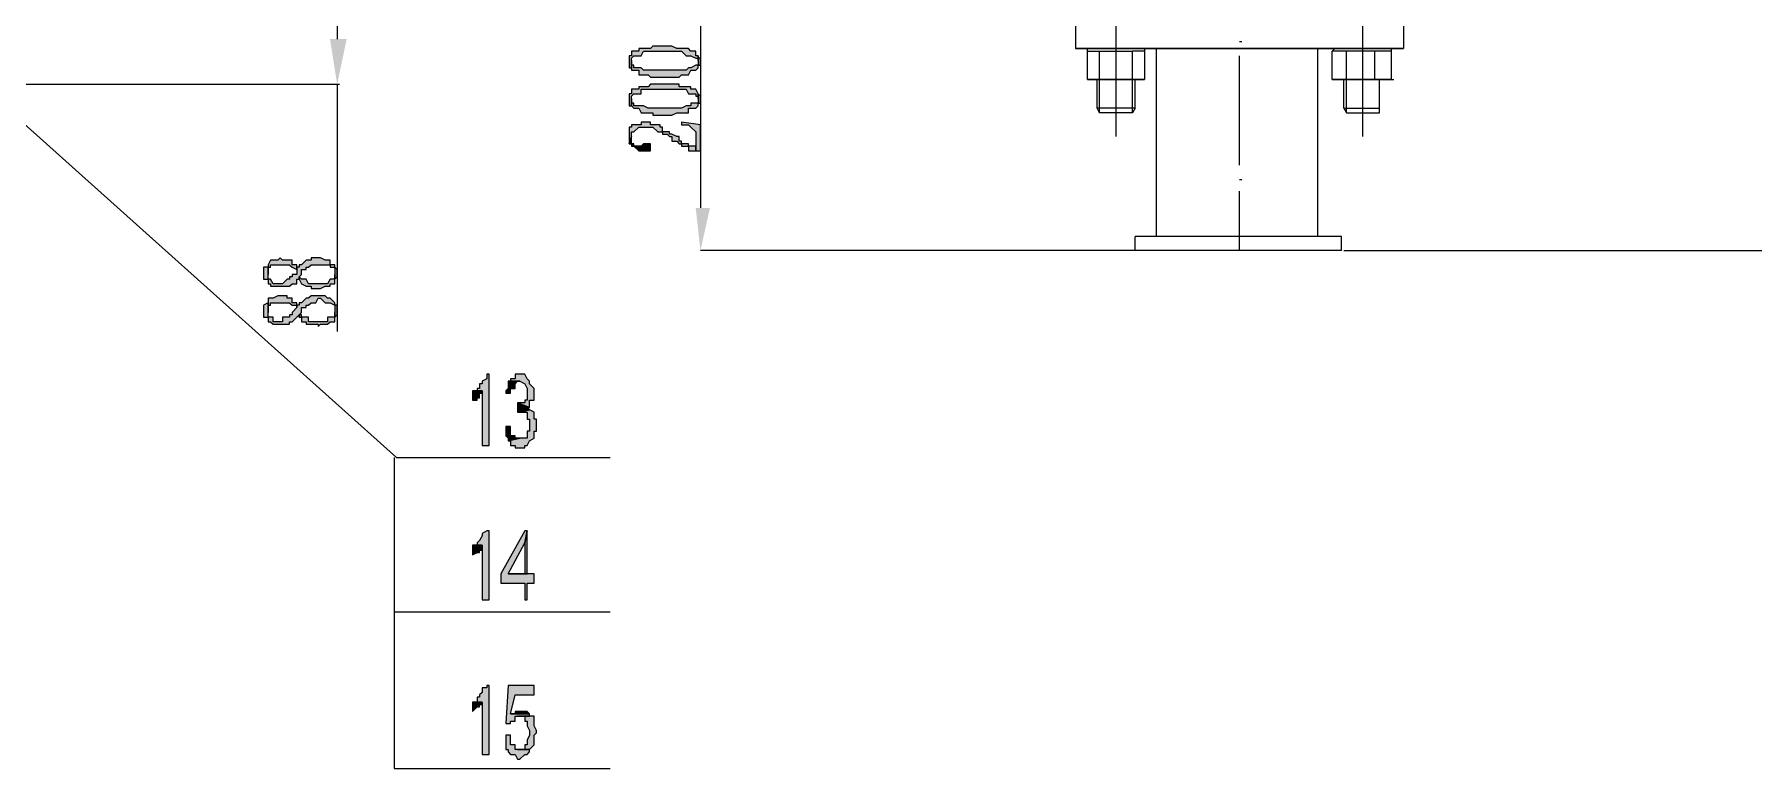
# Model space of a CAD drawing. Header units: millimetres. Extents: x 20 to 821, y 1 to 1134.
# Drawn here: x 278.9 to 409.2, y 700 to 755.6 of the extents above; entities that cross this region are included whole.
import ezdxf

# ---------------------------------------------------------------- set-up
doc = ezdxf.new("R2010")
doc.units = ezdxf.units.MM
doc.layers.add('1', color=7, linetype='Continuous')

msp = doc.modelspace()

# ---------------------------------------------------------------- hatches: boundary and pattern name
h = msp.add_hatch(color=1)
h.dxf.hatch_style = 2
h.paths.add_polyline_path([(301.32, 755.241732), (302.58, 755.241732), (301.86, 751.821732)])
h = msp.add_hatch(color=0)
h.dxf.hatch_style = 2
h.paths.add_polyline_path([(324, 753.621732), (324, 753.081732), (324.18, 753.081732), (324.18, 753.801732), (324.36, 753.981732), (324.9, 753.981732), (325.08, 754.341732), (326.52, 754.341732), (326.88, 754.341732), (327.96, 754.341732), (328.32, 753.981732), (328.68, 753.981732), (329.04, 753.801732), (329.22, 753.801732), (329.22, 753.621732), (329.22, 753.981732), (329.04, 753.981732), (329.04, 754.341732), (328.68, 754.341732), (328.5, 754.521732), (327.6, 754.521732), (327.24, 754.701732), (325.8, 754.701732), (325.62, 754.521732), (324.72, 754.521732), (324.72, 754.341732), (324.18, 754.341732), (324.18, 753.981732), (324, 753.981732), (324, 753.801732)])
h = msp.add_hatch(color=0)
h.dxf.hatch_style = 2
h.paths.add_polyline_path([(324.18, 753.081732), (324.18, 752.901732), (324.36, 752.901732), (324.72, 752.901732), (324.72, 752.541732), (325.44, 752.541732), (325.62, 752.361732), (327.78, 752.361732), (327.96, 752.541732), (328.32, 752.541732), (328.5, 752.541732), (328.68, 752.901732), (329.04, 752.901732), (329.22, 753.081732), (329.22, 753.261732), (329.4, 753.261732), (329.4, 753.801732), (329.22, 753.801732), (329.22, 753.981732), (329.22, 753.621732), (329.22, 753.261732), (329.04, 753.261732), (328.68, 753.081732), (328.5, 753.081732), (328.32, 752.901732), (325.08, 752.901732), (324.9, 753.081732), (324.36, 753.081732), (324.36, 753.261732), (324.18, 753.261732), (324.18, 753.621732)])
h = msp.add_hatch(color=0)
h.dxf.hatch_style = 2
h.paths.add_polyline_path([(324, 750.741732), (324, 750.201732), (324.18, 750.201732), (324.18, 750.921732), (324.36, 751.101732), (324.9, 751.101732), (324.9, 751.461732), (326.52, 751.461732), (326.88, 751.461732), (328.32, 751.461732), (328.5, 751.101732), (329.04, 751.101732), (329.04, 750.921732), (329.22, 750.921732), (329.22, 750.741732), (329.22, 751.101732), (329.04, 751.461732), (328.68, 751.461732), (328.68, 751.641732), (327.78, 751.641732), (327.78, 751.821732), (325.62, 751.821732), (325.44, 751.641732), (324.72, 751.641732), (324.72, 751.461732), (324.18, 751.461732), (324.18, 751.101732), (324, 751.101732), (324, 750.921732)])
h = msp.add_hatch(color=0)
h.dxf.hatch_style = 2
h.paths.add_polyline_path([(324.18, 750.201732), (324.36, 750.021732), (324.72, 750.021732), (324.9, 749.661732), (325.8, 749.661732), (325.8, 749.481732), (327.24, 749.481732), (327.6, 749.661732), (328.32, 749.661732), (328.5, 749.661732), (328.5, 750.021732), (329.04, 750.021732), (329.22, 750.201732), (329.22, 750.381732), (329.4, 750.381732), (329.4, 750.921732), (329.22, 751.101732), (329.22, 750.381732), (329.04, 750.381732), (328.68, 750.381732), (328.68, 750.201732), (328.32, 750.201732), (327.96, 750.021732), (325.44, 750.021732), (325.08, 750.201732), (324.36, 750.201732), (324.36, 750.381732), (324.18, 750.381732), (324.18, 750.741732)])
h = msp.add_hatch(color=0)
h.dxf.hatch_style = 2
h.paths.add_polyline_path([(324, 747.861732), (324, 747.321732), (324.18, 747.861732), (324.18, 748.221732), (324.36, 748.221732), (324.72, 748.581732), (325.8, 748.581732), (326.16, 748.221732), (326.52, 748.221732), (326.52, 748.041732), (326.88, 748.041732), (327.06, 747.861732), (327.24, 747.861732), (327.24, 747.501732), (327.6, 747.501732), (327.78, 747.321732), (327.96, 747.321732), (327.96, 747.141732), (328.5, 747.141732), (328.5, 746.781732), (329.04, 746.781732), (329.04, 747.141732), (328.5, 747.141732), (328.5, 747.321732), (327.96, 747.321732), (327.96, 747.501732), (327.78, 747.501732), (327.78, 747.861732), (327.6, 747.861732), (327.24, 748.041732), (327.06, 748.041732), (327.06, 748.221732), (326.52, 748.221732), (326.52, 748.581732), (326.34, 748.581732), (326.34, 748.761732), (325.62, 748.761732), (325.62, 748.941732), (324.9, 748.941732), (324.9, 748.761732), (324.18, 748.761732), (324.18, 748.581732), (324, 748.581732), (324, 748.221732)])
h = msp.add_hatch(color=0)
h.dxf.hatch_style = 2
h.paths.add_polyline_path([(327.96, 748.941732), (327.96, 748.761732), (328.32, 748.761732), (328.5, 748.761732), (328.68, 748.581732), (329.04, 748.221732), (329.04, 746.781732), (329.4, 746.781732), (329.4, 748.761732)])
h = msp.add_hatch(color=0)
h.dxf.hatch_style = 2
h.paths.add_polyline_path([(324, 747.321732), (324.18, 747.321732), (324.18, 747.141732), (324.36, 747.141732), (324.72, 746.781732), (325.62, 746.781732), (325.62, 747.141732), (325.62, 747.321732), (325.44, 747.321732), (325.08, 747.321732), (324.9, 747.141732), (324.36, 747.141732), (324.36, 747.321732), (324.18, 747.321732), (324.18, 747.501732), (324.18, 747.861732)])
h = msp.add_hatch(color=1)
h.dxf.hatch_style = 2
h.paths.add_polyline_path([(329.04, 742.461732), (330.12, 742.461732), (329.4, 739.221732)])
h = msp.add_hatch(color=0)
h.dxf.hatch_style = 2
h.paths.add_polyline_path([(296.28, 737.421732), (296.28, 737.061732), (296.64, 737.061732), (296.64, 736.701732), (296.82, 736.701732), (296.82, 736.521732), (297, 736.521732), (298.26, 736.521732), (298.44, 736.701732), (298.8, 736.701732), (298.8, 737.061732), (298.98, 737.061732), (298.98, 737.241732), (299.16, 737.421732), (299.16, 737.781732), (299.52, 737.781732), (299.52, 737.961732), (299.7, 737.961732), (299.88, 738.141732), (301.32, 738.141732), (301.32, 737.961732), (301.68, 737.961732), (301.68, 737.781732), (301.68, 737.061732), (301.86, 737.241732), (301.86, 737.781732), (301.68, 737.961732), (301.68, 738.141732), (301.32, 738.141732), (301.32, 738.501732), (301.14, 738.501732), (300.96, 738.501732), (300.6, 738.681732), (299.88, 738.681732), (299.88, 738.501732), (299.52, 738.501732), (299.16, 738.141732), (298.98, 738.141732), (298.98, 737.961732), (298.8, 737.961732), (298.8, 737.781732), (298.8, 737.421732), (298.44, 737.421732), (298.44, 737.241732), (298.26, 737.241732), (298.26, 737.061732), (298.08, 737.061732), (297.72, 736.701732), (297, 736.701732), (296.82, 737.061732), (296.64, 737.061732), (296.64, 737.241732), (296.64, 737.961732), (296.28, 737.961732)])
h = msp.add_hatch(color=0)
h.dxf.hatch_style = 2
h.paths.add_polyline_path([(296.64, 737.961732), (296.64, 737.421732), (296.64, 737.781732), (296.64, 737.961732), (296.82, 737.961732), (296.82, 738.141732), (297, 738.141732), (298.26, 738.141732), (298.44, 737.961732), (298.8, 737.781732), (298.8, 738.141732), (298.44, 738.141732), (298.44, 738.501732), (297.72, 738.501732), (297.54, 738.681732), (297.36, 738.501732), (296.82, 738.501732), (296.64, 738.141732)])
h = msp.add_hatch(color=0)
h.dxf.hatch_style = 2
h.paths.add_polyline_path([(298.98, 737.061732), (299.16, 736.701732), (299.52, 736.521732), (299.88, 736.521732), (299.88, 736.341732), (300.6, 736.341732), (300.96, 736.521732), (301.32, 736.521732), (301.32, 736.701732), (301.68, 736.701732), (301.68, 737.061732), (301.68, 737.421732), (301.68, 737.241732), (301.68, 737.061732), (301.32, 737.061732), (301.14, 736.701732), (299.7, 736.701732), (299.52, 737.061732), (299.16, 737.061732), (298.98, 737.241732)])
h = msp.add_hatch(color=0)
h.dxf.hatch_style = 2
h.paths.add_polyline_path([(296.28, 734.541732), (296.28, 734.181732), (296.64, 734.181732), (296.64, 733.821732), (296.82, 733.821732), (297, 733.641732), (298.26, 733.641732), (298.26, 733.821732), (298.44, 733.821732), (298.8, 734.181732), (298.98, 734.361732), (298.98, 734.181732), (298.98, 734.361732), (299.16, 734.541732), (299.16, 734.901732), (299.52, 734.901732), (299.52, 735.081732), (299.7, 735.081732), (299.88, 735.261732), (300.24, 735.261732), (300.42, 735.621732), (300.6, 735.621732), (300.96, 735.261732), (301.32, 735.261732), (301.68, 735.081732), (301.68, 734.181732), (301.86, 734.361732), (301.86, 735.081732), (301.68, 735.081732), (301.68, 735.261732), (301.32, 735.621732), (301.14, 735.621732), (300.96, 735.801732), (299.88, 735.801732), (299.7, 735.621732), (299.52, 735.621732), (299.16, 735.261732), (298.98, 735.261732), (298.98, 735.081732), (298.8, 735.081732), (298.8, 734.901732), (298.44, 734.541732), (298.44, 734.361732), (298.26, 734.361732), (298.26, 734.181732), (298.08, 734.181732), (297.72, 734.181732), (297.72, 733.821732), (297, 733.821732), (297, 734.181732), (296.64, 734.181732), (296.64, 734.361732), (296.64, 735.261732), (296.28, 735.081732)])
h = msp.add_hatch(color=0)
h.dxf.hatch_style = 2
h.paths.add_polyline_path([(296.64, 735.261732), (296.64, 734.541732), (296.64, 734.901732), (296.64, 735.081732), (296.82, 735.081732), (296.82, 735.261732), (297, 735.261732), (298.26, 735.261732), (298.44, 735.081732), (298.8, 735.081732), (298.8, 734.901732), (298.8, 735.261732), (298.44, 735.261732), (298.44, 735.621732), (298.08, 735.621732), (298.08, 735.801732), (297.36, 735.801732), (297, 735.621732), (296.64, 735.621732)])
h = msp.add_hatch(color=0)
h.dxf.hatch_style = 2
h.paths.add_polyline_path([(298.98, 734.181732), (299.16, 734.181732), (299.16, 733.821732), (299.52, 733.821732), (299.52, 733.641732), (300.42, 733.641732), (300.42, 733.461732), (300.6, 733.641732), (301.14, 733.641732), (301.32, 733.821732), (301.68, 733.821732), (301.68, 734.181732), (301.68, 734.541732), (301.68, 734.361732), (301.68, 734.181732), (301.32, 734.181732), (301.14, 734.181732), (301.14, 733.821732), (299.7, 733.821732), (299.7, 734.181732), (299.16, 734.181732), (299.16, 734.361732), (298.98, 734.361732)])
h = msp.add_hatch(color=0)
h.dxf.hatch_style = 2
h.paths.add_polyline_path([(313.38, 729.861732), (313.2, 729.861732), (313.2, 729.501732), (312.84, 729.321732), (312.84, 729.141732), (312.66, 729.141732), (312.66, 728.781732), (312.48, 728.781732), (312.48, 728.601732), (312.84, 728.601732), (312.84, 724.461732), (313.38, 724.461732)])
h = msp.add_hatch(color=0)
h.dxf.hatch_style = 2
h.paths.add_polyline_path([(315.72, 729.861732), (315.36, 729.861732), (315.36, 729.501732), (315, 729.501732), (315, 729.321732), (314.82, 729.321732), (315.72, 729.321732), (316.08, 729.141732), (316.26, 728.781732), (316.26, 727.881732), (316.08, 727.881732), (316.08, 727.701732), (315.54, 727.701732), (316.44, 727.341732), (316.44, 727.881732), (316.8, 727.881732), (316.8, 728.781732), (316.44, 729.141732), (316.44, 729.321732), (316.26, 729.501732), (316.08, 729.861732)])
h = msp.add_hatch(color=0)
h.dxf.hatch_style = 2
h.paths.add_polyline_path([(312.48, 728.601732), (312.12, 728.601732), (312.12, 728.421732), (312.12, 727.881732), (312.48, 727.881732), (312.48, 728.061732), (312.66, 728.061732), (312.66, 728.421732), (312.84, 728.421732), (312.84, 728.601732)])
h = msp.add_hatch(color=0)
h.dxf.hatch_style = 2
h.paths.add_polyline_path([(314.82, 729.321732), (314.82, 728.781732), (314.64, 728.601732), (314.64, 728.421732), (315, 728.421732), (315, 728.781732), (315.36, 728.781732), (315.36, 729.141732), (315.54, 729.321732), (315.72, 729.321732)])
h = msp.add_hatch(color=0)
h.dxf.hatch_style = 2
h.paths.add_polyline_path([(315.54, 727.701732), (315.54, 726.981732), (315.72, 726.981732), (316.44, 727.161732), (316.26, 727.341732), (316.44, 727.341732)])
h = msp.add_hatch(color=0)
h.dxf.hatch_style = 2
h.paths.add_polyline_path([(315, 725.901732), (314.64, 725.901732), (314.64, 725.721732), (314.64, 725.181732), (314.82, 725.001732), (314.82, 724.821732), (315.72, 725.001732), (315.36, 725.001732), (315.36, 725.181732), (315, 725.181732), (315, 725.541732)])
h = msp.add_hatch(color=0)
h.dxf.hatch_style = 2
h.paths.add_polyline_path([(316.44, 727.161732), (315.72, 726.981732), (316.26, 726.981732), (316.26, 726.621732), (316.26, 726.441732), (316.44, 726.441732), (316.44, 725.541732), (316.26, 725.541732), (316.26, 725.001732), (316.08, 725.001732), (315.72, 725.001732), (314.82, 724.821732), (315, 724.821732), (315, 724.461732), (315.36, 724.461732), (315.36, 724.281732), (316.08, 724.281732), (316.08, 724.461732), (316.26, 724.461732), (316.44, 724.821732), (316.8, 725.001732), (316.8, 725.541732), (316.98, 725.541732), (316.98, 726.441732), (316.8, 726.441732), (316.8, 726.981732)])
h = msp.add_hatch(color=0)
h.dxf.hatch_style = 2
h.paths.add_polyline_path([(312.48, 716.901732), (312.12, 716.901732), (312.12, 716.181732), (312.48, 716.361732), (312.66, 716.361732), (312.66, 716.541732), (312.84, 716.541732), (312.84, 716.901732)])
h = msp.add_hatch(color=0)
h.dxf.hatch_style = 2
h.paths.add_polyline_path([(313.38, 717.981732), (313.2, 717.981732), (312.84, 717.801732), (312.84, 717.621732), (312.66, 717.261732), (312.48, 717.081732), (312.48, 716.901732), (312.84, 716.901732), (312.84, 712.761732), (313.38, 712.761732)])
h = msp.add_hatch(color=0)
h.dxf.hatch_style = 2
h.paths.add_polyline_path([(316.26, 717.981732), (316.08, 717.981732), (314.28, 714.741732), (314.28, 714.021732), (316.08, 714.021732), (316.08, 712.761732), (316.26, 712.761732), (316.26, 714.021732), (316.8, 714.021732), (316.8, 714.741732), (316.26, 714.741732), (314.82, 714.741732), (316.08, 717.081732)])
h = msp.add_hatch(color=0)
h.dxf.hatch_style = 2
h.paths.add_polyline_path([(316.26, 717.981732), (316.08, 717.081732), (316.08, 714.741732), (314.82, 714.741732), (316.26, 714.741732)])
h = msp.add_hatch(color=0)
h.dxf.hatch_style = 2
h.paths.add_polyline_path([(313.38, 706.281732), (313.2, 706.281732), (313.2, 706.101732), (312.84, 706.101732), (312.84, 705.741732), (312.66, 705.561732), (312.66, 705.381732), (312.48, 705.381732), (312.48, 705.021732), (312.84, 705.021732), (312.84, 701.061732), (313.38, 701.061732)])
h = msp.add_hatch(color=0)
h.dxf.hatch_style = 2
h.paths.add_polyline_path([(316.8, 706.281732), (314.82, 706.281732), (314.64, 703.401732), (315, 703.401732), (315, 703.581732), (315.36, 703.581732), (315.36, 703.941732), (316.44, 703.941732), (316.44, 704.121732), (315, 704.121732), (315.36, 705.561732), (316.8, 705.561732)])
h = msp.add_hatch(color=0)
h.dxf.hatch_style = 2
h.paths.add_polyline_path([(312.48, 705.021732), (312.12, 705.021732), (312.12, 704.841732), (312.12, 704.301732), (312.48, 704.661732), (312.66, 704.661732), (312.66, 704.841732), (312.84, 704.841732), (312.84, 705.021732)])
h = msp.add_hatch(color=0)
h.dxf.hatch_style = 2
h.paths.add_polyline_path([(315.72, 704.301732), (315.36, 704.301732), (315.36, 704.121732), (315, 704.121732), (316.44, 704.121732), (316.26, 704.301732)])
h = msp.add_hatch(color=0)
h.dxf.hatch_style = 2
h.paths.add_polyline_path([(316.44, 703.941732), (315.54, 703.941732), (315.72, 703.941732), (316.08, 703.941732), (316.08, 703.581732), (316.26, 703.581732), (316.26, 703.401732), (316.26, 703.221732), (316.44, 702.861732), (316.44, 702.501732), (316.26, 702.141732), (316.26, 701.781732), (316.08, 701.781732), (316.08, 701.421732), (315.72, 701.421732), (315.54, 701.421732), (316.44, 701.421732), (316.8, 701.781732), (316.8, 702.501732), (316.98, 702.681732), (316.98, 702.861732), (316.8, 703.221732), (316.8, 703.941732)])
h = msp.add_hatch(color=0)
h.dxf.hatch_style = 2
h.paths.add_polyline_path([(315, 702.501732), (314.64, 702.501732), (314.64, 702.141732), (314.64, 701.421732), (314.82, 701.421732), (314.82, 701.241732), (315, 701.061732), (315.36, 701.061732), (315.54, 700.701732), (315.72, 700.701732), (316.08, 701.061732), (316.26, 701.061732), (316.44, 701.241732), (316.44, 701.421732), (315.54, 701.421732), (315.36, 701.421732), (315.36, 701.781732), (315, 701.781732), (315, 701.961732)])

# ---------------------------------------------------------------- linework, layer by layer
at = {"layer": '1', "color": 2, "lineweight": 25}
for points in [[(360.9, 747.861732), (360.9, 761.181732)], [(379.62, 747.861732), (379.62, 761.181732)], [(370.26, 755.061732), (370.44, 755.061732)], [(370.26, 745.701732), (370.26, 753.981732)], [(370.26, 744.621732), (370.44, 744.621732)], [(370.26, 739.221732), (370.26, 743.721732)]]:
    msp.add_lwpolyline(points, dxfattribs=at)
at = {"layer": '1', "color": 1, "lineweight": 25}
for points in [[(301.86, 758.301732), (301.86, 755.241732)], [(329.4, 758.301732), (329.4, 742.461732)], [(378, 754.521732), (378.18, 754.521732)], [(381.06, 754.521732), (381.24, 754.521732)], [(273.96, 752.541732), (306.36, 723.561732), (322.56, 723.561732)], [(359.64, 749.661732), (359.64, 752.181732)], [(362.16, 749.661732), (362.16, 752.181732)], [(378.36, 749.661732), (378.36, 752.181732)], [(380.88, 749.661732), (380.88, 752.181732)], [(265.32, 751.821732), (302.04, 751.821732)], [(301.86, 751.821732), (301.86, 733.101732)], [(362.34, 739.221732), (329.4, 739.221732)], [(378.18, 739.221732), (477.72, 739.221732)], [(378.18, 739.221732), (415.8, 739.221732)], [(306.18, 723.561732), (306.18, 711.861732), (322.56, 711.861732)], [(306.18, 711.861732), (306.18, 699.981732), (322.56, 699.981732)]]:
    msp.add_lwpolyline(points, dxfattribs=at)
at = {"layer": '1', "color": 0, "lineweight": 25}
for points in [[(357.84, 756.681732), (357.84, 754.521732)], [(382.68, 756.681732), (382.68, 754.521732)], [(382.68, 754.521732), (357.84, 754.521732), (382.68, 754.521732)], [(358.2, 754.521732), (363.6, 754.521732)], [(358.74, 754.521732), (363.06, 754.521732), (363.06, 754.341732)], [(358.74, 754.341732), (358.74, 754.521732)], [(358.74, 752.181732), (358.74, 754.341732)], [(363.06, 754.341732), (363.06, 752.181732), (358.74, 752.181732)], [(358.74, 754.341732), (362.16, 754.341732)], [(359.64, 752.181732), (359.64, 754.341732)], [(362.16, 752.181732), (362.16, 754.341732)], [(363.06, 754.341732), (362.16, 754.341732)], [(363.96, 740.301732), (363.96, 754.521732)], [(376.2, 740.301732), (376.2, 754.521732)], [(382.32, 754.521732), (376.92, 754.521732)], [(382.32, 754.521732), (376.92, 754.521732)], [(381.78, 754.521732), (377.46, 754.521732), (377.28, 754.341732)], [(377.28, 752.181732), (377.28, 754.341732)], [(378.36, 754.341732), (377.28, 754.341732)], [(378.36, 752.181732), (378.36, 754.341732)], [(381.78, 754.341732), (378.36, 754.341732)], [(380.52, 752.181732), (380.52, 754.341732)], [(381.78, 754.341732), (381.78, 754.521732)], [(381.78, 752.181732), (381.78, 754.341732)], [(358.74, 752.181732), (362.16, 752.181732)], [(358.74, 752.181732), (358.92, 752.181732)], [(359.46, 750.021732), (359.46, 752.181732)], [(362.16, 752.181732), (363.06, 752.181732)], [(362.34, 750.021732), (362.34, 752.181732)], [(378.36, 752.181732), (377.28, 752.181732), (377.46, 752.181732)], [(377.46, 752.181732), (381.78, 752.181732)], [(378.18, 750.021732), (378.18, 752.181732)], [(381.78, 752.181732), (378.36, 752.181732)], [(380.88, 750.021732), (380.88, 752.181732)], [(381.78, 752.181732), (381.96, 752.181732)], [(362.34, 750.021732), (359.46, 750.021732)], [(359.64, 749.661732), (359.46, 750.021732)], [(362.16, 749.661732), (359.64, 749.661732)], [(362.34, 750.021732), (362.16, 749.661732)], [(378.18, 750.021732), (380.88, 750.021732)], [(378.18, 750.021732), (378.36, 749.661732)], [(378.36, 749.661732), (380.88, 749.661732)], [(380.88, 749.661732), (380.88, 750.021732)], [(378, 740.301732), (362.34, 740.301732)], [(362.34, 739.221732), (362.34, 740.301732)], [(378, 739.221732), (378, 740.301732)], [(378, 739.221732), (362.34, 739.221732)]]:
    msp.add_lwpolyline(points, dxfattribs=at)
at = {"layer": '1', "color": 0, "lineweight": 5}
for points in [[(324, 753.621732), (324, 753.081732), (324.18, 753.081732), (324.18, 753.801732), (324.36, 753.981732), (324.9, 753.981732), (325.08, 754.341732), (326.52, 754.341732), (326.88, 754.341732), (327.96, 754.341732), (328.32, 753.981732), (328.68, 753.981732), (329.04, 753.801732), (329.22, 753.801732), (329.22, 753.621732), (329.22, 753.981732), (329.04, 753.981732), (329.04, 754.341732), (328.68, 754.341732), (328.5, 754.521732), (327.6, 754.521732), (327.24, 754.701732), (325.8, 754.701732), (325.62, 754.521732), (324.72, 754.521732), (324.72, 754.341732), (324.18, 754.341732), (324.18, 753.981732), (324, 753.981732), (324, 753.801732), (324, 753.621732)], [(324.18, 753.081732), (324.18, 752.901732), (324.36, 752.901732), (324.72, 752.901732), (324.72, 752.541732), (325.44, 752.541732), (325.62, 752.361732), (327.78, 752.361732), (327.96, 752.541732), (328.32, 752.541732), (328.32, 752.541732), (328.5, 752.541732), (328.68, 752.901732), (329.04, 752.901732), (329.22, 753.081732), (329.22, 753.261732), (329.4, 753.261732), (329.4, 753.801732), (329.22, 753.801732), (329.22, 753.981732), (329.22, 753.621732), (329.22, 753.261732), (329.04, 753.261732), (328.68, 753.081732), (328.5, 753.081732), (328.32, 752.901732), (325.08, 752.901732), (324.9, 753.081732), (324.36, 753.081732), (324.36, 753.261732), (324.18, 753.261732), (324.18, 753.621732), (324.18, 753.081732)], [(324, 750.741732), (324, 750.201732), (324.18, 750.201732), (324.18, 750.921732), (324.36, 751.101732), (324.9, 751.101732), (324.9, 751.461732), (326.52, 751.461732), (326.88, 751.461732), (328.32, 751.461732), (328.5, 751.101732), (329.04, 751.101732), (329.04, 750.921732), (329.22, 750.921732), (329.22, 750.741732), (329.22, 751.101732), (329.04, 751.461732), (328.68, 751.461732), (328.68, 751.641732), (327.78, 751.641732), (327.78, 751.821732), (325.62, 751.821732), (325.44, 751.641732), (324.72, 751.641732), (324.72, 751.461732), (324.18, 751.461732), (324.18, 751.101732), (324, 751.101732), (324, 750.921732), (324, 750.741732)], [(324.18, 750.201732), (324.36, 750.021732), (324.72, 750.021732), (324.9, 749.661732), (325.8, 749.661732), (325.8, 749.481732), (327.24, 749.481732), (327.6, 749.661732), (328.32, 749.661732), (328.32, 749.661732), (328.5, 749.661732), (328.5, 750.021732), (329.04, 750.021732), (329.22, 750.201732), (329.22, 750.381732), (329.4, 750.381732), (329.4, 750.921732), (329.22, 751.101732), (329.22, 750.381732), (329.04, 750.381732), (328.68, 750.381732), (328.68, 750.201732), (328.32, 750.201732), (327.96, 750.021732), (325.44, 750.021732), (325.08, 750.201732), (324.36, 750.201732), (324.36, 750.381732), (324.18, 750.381732), (324.18, 750.741732), (324.18, 750.201732)], [(324, 747.861732), (324, 747.321732), (324.18, 747.861732), (324.18, 748.221732), (324.36, 748.221732), (324.72, 748.581732), (325.8, 748.581732), (326.16, 748.221732), (326.52, 748.221732), (326.52, 748.041732), (326.88, 748.041732), (327.06, 747.861732), (327.24, 747.861732), (327.24, 747.501732), (327.6, 747.501732), (327.78, 747.321732), (327.96, 747.321732), (327.96, 747.141732), (328.5, 747.141732), (328.5, 746.781732), (329.04, 746.781732), (329.04, 747.141732), (328.5, 747.141732), (328.5, 747.321732), (327.96, 747.321732), (327.96, 747.501732), (327.78, 747.501732), (327.78, 747.861732), (327.6, 747.861732), (327.24, 748.041732), (327.06, 748.041732), (327.06, 748.221732), (326.52, 748.221732), (326.52, 748.581732), (326.34, 748.581732), (326.34, 748.761732), (325.62, 748.761732), (325.62, 748.941732), (324.9, 748.941732), (324.9, 748.761732), (324.18, 748.761732), (324.18, 748.581732), (324, 748.581732), (324, 748.221732), (324, 747.861732)], [(327.96, 748.941732), (327.96, 748.761732), (328.32, 748.761732), (328.5, 748.761732), (328.68, 748.581732), (329.04, 748.221732), (329.04, 746.781732), (329.4, 746.781732), (329.4, 748.761732), (327.96, 748.941732)], [(324, 747.321732), (324.18, 747.321732), (324.18, 747.141732), (324.36, 747.141732), (324.72, 746.781732), (325.62, 746.781732), (325.62, 747.141732), (325.62, 747.321732), (325.44, 747.321732), (325.08, 747.321732), (324.9, 747.141732), (324.36, 747.141732), (324.36, 747.321732), (324.18, 747.321732), (324.18, 747.501732), (324.18, 747.861732), (324, 747.321732)], [(296.28, 737.421732), (296.28, 737.061732), (296.64, 737.061732), (296.64, 736.701732), (296.82, 736.701732), (296.82, 736.521732), (297, 736.521732), (298.26, 736.521732), (298.44, 736.701732), (298.8, 736.701732), (298.8, 737.061732), (298.98, 737.061732), (298.98, 737.061732), (298.98, 737.241732), (299.16, 737.421732), (299.16, 737.781732), (299.52, 737.781732), (299.52, 737.961732), (299.7, 737.961732), (299.88, 738.141732), (301.32, 738.141732), (301.32, 737.961732), (301.68, 737.961732), (301.68, 737.781732), (301.68, 737.061732), (301.86, 737.241732), (301.86, 737.781732), (301.68, 737.961732), (301.68, 738.141732), (301.32, 738.141732), (301.32, 738.501732), (301.14, 738.501732), (300.96, 738.501732), (300.6, 738.681732), (299.88, 738.681732), (299.88, 738.501732), (299.52, 738.501732), (299.16, 738.141732), (298.98, 738.141732), (298.98, 737.961732), (298.8, 737.961732), (298.8, 737.781732), (298.8, 737.421732), (298.44, 737.421732), (298.44, 737.241732), (298.26, 737.241732), (298.26, 737.061732), (298.08, 737.061732), (297.72, 736.701732), (297, 736.701732), (296.82, 737.061732), (296.64, 737.061732), (296.64, 737.241732), (296.64, 737.961732), (296.28, 737.961732), (296.28, 737.421732)], [(296.64, 737.961732), (296.64, 737.421732), (296.64, 737.781732), (296.64, 737.961732), (296.82, 737.961732), (296.82, 738.141732), (297, 738.141732), (298.26, 738.141732), (298.44, 737.961732), (298.8, 737.781732), (298.8, 738.141732), (298.44, 738.141732), (298.44, 738.501732), (297.72, 738.501732), (297.54, 738.681732), (297.36, 738.501732), (296.82, 738.501732), (296.64, 738.141732), (296.64, 737.961732)], [(298.98, 737.061732), (299.16, 736.701732), (299.52, 736.521732), (299.88, 736.521732), (299.88, 736.341732), (300.6, 736.341732), (300.96, 736.521732), (301.32, 736.521732), (301.32, 736.701732), (301.68, 736.701732), (301.68, 737.061732), (301.68, 737.421732), (301.68, 737.241732), (301.68, 737.061732), (301.32, 737.061732), (301.14, 736.701732), (299.7, 736.701732), (299.52, 737.061732), (299.16, 737.061732), (298.98, 737.241732), (298.98, 737.061732)], [(296.28, 734.541732), (296.28, 734.181732), (296.64, 734.181732), (296.64, 733.821732), (296.82, 733.821732), (297, 733.641732), (298.26, 733.641732), (298.26, 733.821732), (298.44, 733.821732), (298.8, 734.181732), (298.98, 734.361732), (298.98, 734.181732), (298.98, 734.181732), (298.98, 734.361732), (299.16, 734.541732), (299.16, 734.901732), (299.52, 734.901732), (299.52, 735.081732), (299.7, 735.081732), (299.88, 735.261732), (300.24, 735.261732), (300.42, 735.621732), (300.6, 735.621732), (300.96, 735.261732), (301.32, 735.261732), (301.68, 735.081732), (301.68, 734.181732), (301.86, 734.361732), (301.86, 735.081732), (301.68, 735.081732), (301.68, 735.261732), (301.32, 735.621732), (301.14, 735.621732), (300.96, 735.801732), (299.88, 735.801732), (299.7, 735.621732), (299.52, 735.621732), (299.16, 735.261732), (298.98, 735.261732), (298.98, 735.081732), (298.8, 735.081732), (298.8, 734.901732), (298.44, 734.541732), (298.44, 734.361732), (298.26, 734.361732), (298.26, 734.181732), (298.08, 734.181732), (297.72, 734.181732), (297.72, 733.821732), (297, 733.821732), (297, 734.181732), (296.64, 734.181732), (296.64, 734.361732), (296.64, 735.261732), (296.28, 735.081732), (296.28, 734.541732)], [(296.64, 735.261732), (296.64, 734.541732), (296.64, 734.901732), (296.64, 735.081732), (296.82, 735.081732), (296.82, 735.261732), (297, 735.261732), (298.26, 735.261732), (298.44, 735.081732), (298.8, 735.081732), (298.8, 734.901732), (298.8, 735.261732), (298.44, 735.261732), (298.44, 735.621732), (298.44, 735.621732), (298.08, 735.621732), (298.08, 735.801732), (297.36, 735.801732), (297, 735.621732), (296.64, 735.621732), (296.64, 735.261732)], [(298.98, 734.181732), (299.16, 734.181732), (299.16, 733.821732), (299.52, 733.821732), (299.52, 733.641732), (300.42, 733.641732), (300.42, 733.461732), (300.6, 733.641732), (301.14, 733.641732), (301.32, 733.821732), (301.68, 733.821732), (301.68, 734.181732), (301.68, 734.541732), (301.68, 734.361732), (301.68, 734.181732), (301.32, 734.181732), (301.14, 734.181732), (301.14, 733.821732), (299.7, 733.821732), (299.7, 734.181732), (299.16, 734.181732), (299.16, 734.361732), (298.98, 734.361732), (298.98, 734.181732)], [(313.38, 729.861732), (313.2, 729.861732), (313.2, 729.501732), (312.84, 729.321732), (312.84, 729.141732), (312.66, 729.141732), (312.66, 728.781732), (312.48, 728.781732), (312.48, 728.601732), (312.84, 728.601732), (312.84, 724.461732), (313.38, 724.461732), (313.38, 729.861732)], [(315.72, 729.861732), (315.36, 729.861732), (315.36, 729.501732), (315, 729.501732), (315, 729.321732), (314.82, 729.321732), (315.72, 729.321732), (316.08, 729.141732), (316.26, 728.781732), (316.26, 727.881732), (316.08, 727.881732), (316.08, 727.701732), (316.08, 727.701732), (315.54, 727.701732), (316.44, 727.341732), (316.44, 727.881732), (316.8, 727.881732), (316.8, 728.781732), (316.44, 729.141732), (316.44, 729.321732), (316.26, 729.501732), (316.08, 729.861732), (315.72, 729.861732)], [(312.48, 728.601732), (312.12, 728.601732), (312.12, 728.421732), (312.12, 727.881732), (312.48, 727.881732), (312.48, 728.061732), (312.66, 728.061732), (312.66, 728.421732), (312.84, 728.421732), (312.84, 728.601732), (312.48, 728.601732)], [(314.82, 729.321732), (314.82, 728.781732), (314.64, 728.601732), (314.64, 728.421732), (315, 728.421732), (315, 728.781732), (315.36, 728.781732), (315.36, 729.141732), (315.54, 729.321732), (315.72, 729.321732), (314.82, 729.321732)], [(315.54, 727.701732), (315.54, 726.981732), (315.72, 726.981732), (316.44, 727.161732), (316.26, 727.341732), (316.44, 727.341732), (315.54, 727.701732)], [(315, 725.901732), (314.64, 725.901732), (314.64, 725.721732), (314.64, 725.181732), (314.82, 725.001732), (314.82, 724.821732), (315.72, 725.001732), (315.36, 725.001732), (315.36, 725.181732), (315, 725.181732), (315, 725.541732), (315, 725.901732)], [(316.44, 727.161732), (315.72, 726.981732), (316.26, 726.981732), (316.26, 726.621732), (316.26, 726.441732), (316.44, 726.441732), (316.44, 725.541732), (316.26, 725.541732), (316.26, 725.001732), (316.08, 725.001732), (315.72, 725.001732), (314.82, 724.821732), (314.82, 724.821732), (315, 724.821732), (315, 724.461732), (315.36, 724.461732), (315.36, 724.281732), (316.08, 724.281732), (316.08, 724.461732), (316.26, 724.461732), (316.44, 724.821732), (316.8, 725.001732), (316.8, 725.541732), (316.98, 725.541732), (316.98, 726.441732), (316.8, 726.441732), (316.8, 726.981732), (316.44, 727.161732)], [(312.48, 716.901732), (312.12, 716.901732), (312.12, 716.181732), (312.48, 716.361732), (312.66, 716.361732), (312.66, 716.541732), (312.84, 716.541732), (312.84, 716.901732), (312.48, 716.901732)], [(313.38, 717.981732), (313.2, 717.981732), (312.84, 717.801732), (312.84, 717.621732), (312.66, 717.261732), (312.48, 717.081732), (312.48, 716.901732), (312.84, 716.901732), (312.84, 712.761732), (313.38, 712.761732), (313.38, 717.981732)], [(316.26, 717.981732), (316.08, 717.981732), (314.28, 714.741732), (314.28, 714.021732), (316.08, 714.021732), (316.08, 712.761732), (316.26, 712.761732), (316.26, 714.021732), (316.8, 714.021732), (316.8, 714.741732), (316.26, 714.741732), (314.82, 714.741732), (316.08, 717.081732), (316.26, 717.981732)], [(316.26, 717.981732), (316.08, 717.081732), (316.08, 714.741732), (314.82, 714.741732), (316.26, 714.741732), (316.26, 717.981732)], [(313.38, 706.281732), (313.2, 706.281732), (313.2, 706.101732), (312.84, 706.101732), (312.84, 705.741732), (312.66, 705.561732), (312.66, 705.381732), (312.48, 705.381732), (312.48, 705.021732), (312.84, 705.021732), (312.84, 701.061732), (313.38, 701.061732), (313.38, 706.281732)], [(316.8, 706.281732), (314.82, 706.281732), (314.64, 703.401732), (315, 703.401732), (315, 703.581732), (315.36, 703.581732), (315.36, 703.941732), (316.44, 703.941732), (316.44, 704.121732), (315, 704.121732), (315.36, 705.561732), (316.8, 705.561732), (316.8, 706.281732)], [(312.48, 705.021732), (312.12, 705.021732), (312.12, 704.841732), (312.12, 704.301732), (312.48, 704.661732), (312.66, 704.661732), (312.66, 704.841732), (312.84, 704.841732), (312.84, 705.021732), (312.48, 705.021732)], [(315.72, 704.301732), (315.36, 704.301732), (315.36, 704.121732), (315, 704.121732), (316.44, 704.121732), (316.26, 704.301732), (315.72, 704.301732)], [(316.44, 703.941732), (315.54, 703.941732), (315.72, 703.941732), (316.08, 703.941732), (316.08, 703.581732), (316.26, 703.581732), (316.26, 703.401732), (316.26, 703.221732), (316.44, 702.861732), (316.44, 702.501732), (316.26, 702.141732), (316.26, 701.781732), (316.08, 701.781732), (316.08, 701.421732), (315.72, 701.421732), (315.54, 701.421732), (316.44, 701.421732), (316.8, 701.781732), (316.8, 702.501732), (316.98, 702.681732), (316.98, 702.861732), (316.8, 703.221732), (316.8, 703.941732), (316.44, 703.941732)], [(315, 702.501732), (314.64, 702.501732), (314.64, 702.141732), (314.64, 701.421732), (314.82, 701.421732), (314.82, 701.241732), (315, 701.061732), (315.36, 701.061732), (315.54, 700.701732), (315.72, 700.701732), (316.08, 701.061732), (316.26, 701.061732), (316.44, 701.241732), (316.44, 701.421732), (315.54, 701.421732), (315.36, 701.421732), (315.36, 701.781732), (315, 701.781732), (315, 701.961732), (315, 702.501732)]]:
    msp.add_lwpolyline(points, dxfattribs=at)

doc.saveas('drawing.dxf')
